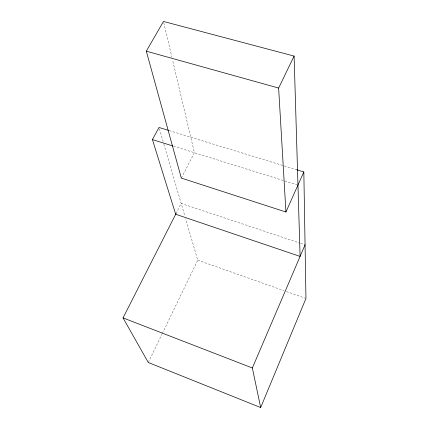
<?xml version="1.0" encoding="UTF-8"?>
<svg xmlns="http://www.w3.org/2000/svg" width="429" height="429" viewBox="0 0 429 429"><rect width="100%" height="100%" fill="white"/><g stroke="black" fill="none" stroke-linecap="round" stroke-linejoin="round"><path stroke-width="0.32" stroke-dasharray="2.15 1.61" d="M148.3 362.5L161.969 334.207M162.259 333.601L197.737 260.162L185.644 218.731M175.976 213.685L181.177 203.437L299.973 243.114M181.322 178.094L194.396 152.713L172.501 59.787M169.214 130.598L296.814 169.787M173.482 146.171L297.318 184.894M300.611 243.323L305.057 244.809M197.737 260.162L283.934 290.658M286.454 291.548L305.33 298.225M159.379 128.738L163.663 143.42M163.851 144.064L184.899 216.184M163.771 22.748L171.89 57.191"/><path stroke-width="0.64" d="M176.035 213.572L123.043 317.905L148.3 362.5L260.666 407.55L305.957 298.45L303.834 171.943L296.814 169.787M260.666 407.55L252.354 367.98L305.057 244.809M168.576 130.4L159.009 127.461L152.418 139.586L175.686 214.253L300.091 256.419L294.106 56.081L163.465 21.45L146.305 51.18L181.322 178.094L285.945 212.006L303.834 171.943M285.945 212.006L278.625 88.047L294.106 56.081M146.305 51.18L278.625 88.047M152.418 139.586L172.844 145.973M123.043 317.905L252.354 367.98"/></g></svg>
